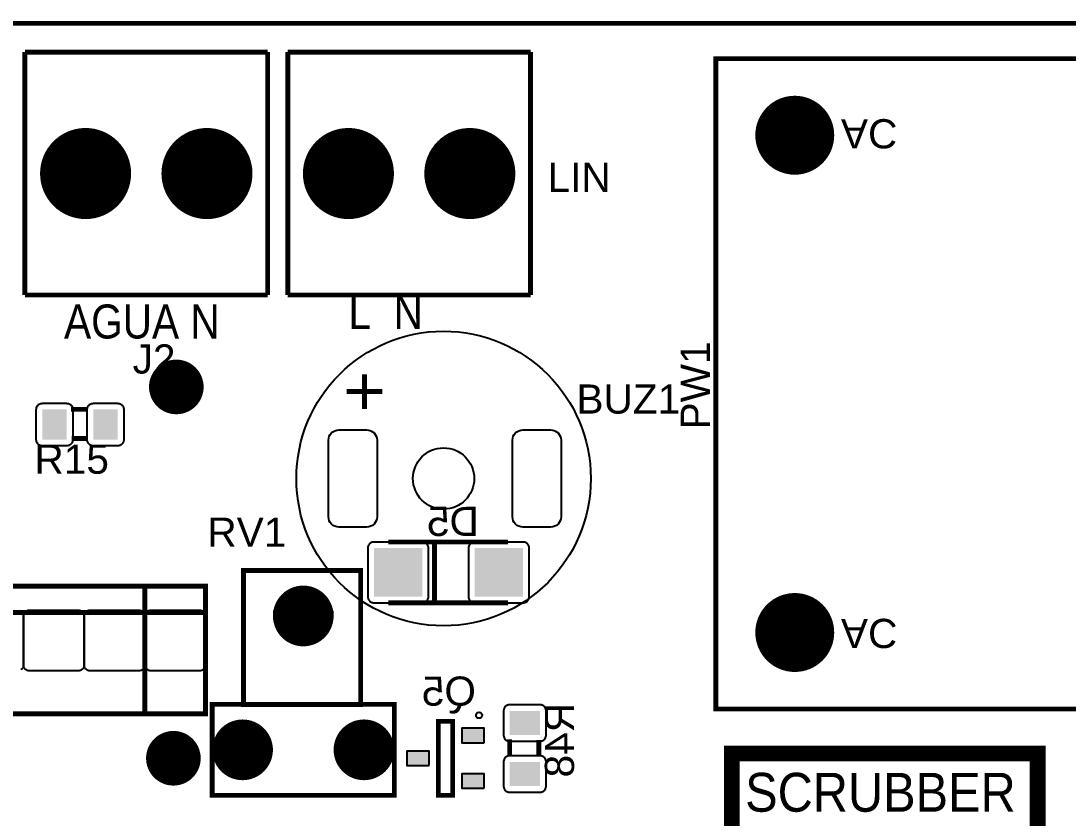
# Model space of a CAD drawing. Header units: inches. Extents: x -2.29 to 2.29, y -1.8 to 1.8.
# Drawn here: x -0.962 to 0.764, y 0.491 to 1.803 of the extents above; entities that cross this region are included whole.
import ezdxf

# ---------------------------------------------------------------- set-up
doc = ezdxf.new("R2010")
doc.units = ezdxf.units.IN
doc.layers.get('0').update_dxf_attribs({"linetype": 'CONTINUOUS'})

# ---------------------------------------------------------------- blocks, each defined once
blk = doc.blocks.new('RPAD')
blk.add_trace([(-0.5, -0.5), (-0.5, 0.5), (0.5, -0.5), (0.5, 0.5)])
blk = doc.blocks.new('EPAD')
at = {"const_width": 0.5}
blk.add_lwpolyline([(-0.25, 0, 1), (0.25, 0, 1)], format="xyb", close=True, dxfattribs=at)

msp = doc.modelspace()

# ---------------------------------------------------------------- linework, layer by layer
for points, const_width in [([(-2.288843, -1.799429), (2.288843, -1.799429), (2.288843, 1.799429), (-2.288843, 1.799429), (-2.288843, -1.799429)], 0.008), ([(-2.288843, -1.799429), (2.288843, -1.799429), (2.288843, 1.799429), (-2.288843, 1.799429), (-2.288843, -1.799429)], 0.008), ([(-2.288843, -1.799429), (2.288843, -1.799429), (2.288843, 1.799429), (-2.288843, 1.799429), (-2.288843, -1.799429)], 0.008), ([(-0.955043, 1.752165), (-0.955043, 1.352165)], 0.008), ([(-0.955043, 1.752165), (-0.555043, 1.752165)], 0.008), ([(-0.955043, 1.752165), (-0.955043, 1.352165)], 0.008), ([(-0.955043, 1.752165), (-0.555043, 1.752165)], 0.008), ([(-0.955043, 1.752165), (-0.955043, 1.352165)], 0.008), ([(-0.955043, 1.752165), (-0.555043, 1.752165)], 0.008), ([(-0.555043, 1.752165), (-0.555043, 1.352165)], 0.008), ([(-0.555043, 1.752165), (-0.555043, 1.352165)], 0.008), ([(-0.555043, 1.752165), (-0.555043, 1.352165)], 0.008), ([(-0.521972, 1.752165), (-0.521972, 1.352165)], 0.008), ([(-0.521972, 1.752165), (-0.121972, 1.752165)], 0.008), ([(-0.521972, 1.752165), (-0.521972, 1.352165)], 0.008), ([(-0.521972, 1.752165), (-0.121972, 1.752165)], 0.008), ([(-0.521972, 1.752165), (-0.521972, 1.352165)], 0.008), ([(-0.521972, 1.752165), (-0.121972, 1.752165)], 0.008), ([(-0.121972, 1.752165), (-0.121972, 1.352165)], 0.008), ([(-0.121972, 1.752165), (-0.121972, 1.352165)], 0.008), ([(-0.121972, 1.752165), (-0.121972, 1.352165)], 0.008), ([(0.183465, 0.670358), (2.246457, 0.670358), (2.246457, 1.741224), (0.183465, 1.741224), (0.183465, 0.670358)], 0.008), ([(0.183465, 0.670358), (2.246457, 0.670358), (2.246457, 1.741224), (0.183465, 1.741224), (0.183465, 0.670358)], 0.008), ([(0.183465, 0.670358), (2.246457, 0.670358), (2.246457, 1.741224), (0.183465, 1.741224), (0.183465, 0.670358)], 0.008), ([(-0.955043, 1.352165), (-0.555043, 1.352165)], 0.008), ([(-0.955043, 1.352165), (-0.555043, 1.352165)], 0.008), ([(-0.955043, 1.352165), (-0.555043, 1.352165)], 0.008), ([(-0.521972, 1.352165), (-0.121972, 1.352165)], 0.008), ([(-0.521972, 1.352165), (-0.121972, 1.352165)], 0.008), ([(-0.521972, 1.352165), (-0.121972, 1.352165)], 0.008), ([(-0.851224, 1.163779), (-0.879224, 1.163779)], 0.008), ([(-0.851224, 1.163779), (-0.879224, 1.163779)], 0.008), ([(-0.851224, 1.163779), (-0.879224, 1.163779)], 0.008), ([(-0.851224, 1.115779), (-0.878224, 1.115779)], 0.008), ([(-0.851224, 1.115779), (-0.878224, 1.115779)], 0.008), ([(-0.851224, 1.115779), (-0.878224, 1.115779)], 0.008), ([(-0.159118, 0.94535), (-0.356118, 0.94535)], 0.008), ([(-0.159118, 0.94535), (-0.356118, 0.94535)], 0.008), ([(-0.159118, 0.94535), (-0.356118, 0.94535)], 0.008), ([(-0.280118, 0.94535), (-0.280118, 0.84535)], 0.008), ([(-0.280118, 0.94535), (-0.280118, 0.84535)], 0.008), ([(-0.280118, 0.94535), (-0.280118, 0.84535)], 0.008), ([(-0.594791, 0.677944), (-0.401878, 0.677944), (-0.401878, 0.898417), (-0.594791, 0.898417), (-0.594791, 0.677944)], 0.008), ([(-0.594791, 0.677944), (-0.401878, 0.677944), (-0.401878, 0.898417), (-0.594791, 0.898417), (-0.594791, 0.677944)], 0.008), ([(-0.594791, 0.677944), (-0.401878, 0.677944), (-0.401878, 0.898417), (-0.594791, 0.898417), (-0.594791, 0.677944)], 0.008), ([(-2.261366, 0.662346), (-0.657366, 0.662346), (-0.657366, 0.872582), (-2.261366, 0.872582), (-2.261366, 0.662346)], 0.008), ([(-2.261366, 0.662346), (-0.657366, 0.662346), (-0.657366, 0.872582), (-2.261366, 0.872582), (-2.261366, 0.662346)], 0.008), ([(-2.261366, 0.662346), (-0.657366, 0.662346), (-0.657366, 0.872582), (-2.261366, 0.872582), (-2.261366, 0.662346)], 0.008), ([(-0.757366, 0.666283), (-0.757366, 0.868645)], 0.008), ([(-0.757366, 0.666283), (-0.757366, 0.868645)], 0.008), ([(-0.757366, 0.666283), (-0.757366, 0.868645)], 0.008), ([(-0.356118, 0.84535), (-0.159118, 0.84535)], 0.008), ([(-0.356118, 0.84535), (-0.159118, 0.84535)], 0.008), ([(-0.356118, 0.84535), (-0.159118, 0.84535)], 0.008), ([(-0.660122, 0.829275), (-2.258547, 0.829275)], 0.008), ([(-0.660122, 0.829275), (-2.258547, 0.829275)], 0.008), ([(-0.660122, 0.829275), (-2.258547, 0.829275)], 0.008), ([(-0.546366, 0.828141), (-0.446366, 0.828141)], 0.008), ([(-0.546366, 0.828141), (-0.446366, 0.828141)], 0.008), ([(-0.546366, 0.828141), (-0.446366, 0.828141)], 0.008), ([(-0.646366, 0.528141), (-0.346366, 0.528141), (-0.346366, 0.678141), (-0.646366, 0.678141), (-0.646366, 0.528141)], 0.008), ([(-0.646366, 0.528141), (-0.346366, 0.528141), (-0.346366, 0.678141), (-0.646366, 0.678141), (-0.646366, 0.528141)], 0.008), ([(-0.646366, 0.528141), (-0.346366, 0.528141), (-0.346366, 0.678141), (-0.646366, 0.678141), (-0.646366, 0.528141)], 0.008), ([(-0.250137, 0.528133), (-0.273759, 0.528133), (-0.273759, 0.65018), (-0.250137, 0.65018), (-0.250137, 0.528133)], 0.007874), ([(-0.250137, 0.528133), (-0.273759, 0.528133), (-0.273759, 0.65018), (-0.250137, 0.65018), (-0.250137, 0.528133)], 0.007874), ([(-0.250137, 0.528133), (-0.273759, 0.528133), (-0.273759, 0.65018), (-0.250137, 0.65018), (-0.250137, 0.528133)], 0.007874), ([(-0.156374, 0.592338), (-0.156374, 0.620338)], 0.008), ([(-0.156374, 0.592338), (-0.156374, 0.620338)], 0.008), ([(-0.156374, 0.592338), (-0.156374, 0.620338)], 0.008), ([(-0.108374, 0.592338), (-0.108374, 0.619338)], 0.008), ([(-0.108374, 0.592338), (-0.108374, 0.619338)], 0.008), ([(-0.108374, 0.592338), (-0.108374, 0.619338)], 0.008), ([(0.209634, 0.194267), (0.713634, 0.194267), (0.713634, 0.597267), (0.209634, 0.597267), (0.209634, 0.194267)], 0.026), ([(0.209634, 0.194267), (0.713634, 0.194267), (0.713634, 0.597267), (0.209634, 0.597267), (0.209634, 0.194267)], 0.026), ([(0.209634, 0.194267), (0.713634, 0.194267), (0.713634, 0.597267), (0.209634, 0.597267), (0.209634, 0.194267)], 0.026)]:
    msp.add_lwpolyline(points, dxfattribs=dict(const_width=const_width))
for points in [[(-0.886224, 1.103779), (-0.926224, 1.103779), (-0.927263, 1.103829), (-0.928269, 1.103978), (-0.929235, 1.10422), (-0.930159, 1.10455), (-0.931036, 1.104965), (-0.93186, 1.10546), (-0.932628, 1.106029), (-0.933333, 1.106669), (-0.933974, 1.107376), (-0.934543, 1.108143), (-0.935037, 1.108967), (-0.935452, 1.109843), (-0.935783, 1.110767), (-0.936025, 1.111734), (-0.936174, 1.112739), (-0.936224, 1.113779), (-0.936224, 1.163779), (-0.936174, 1.164818), (-0.936025, 1.165823), (-0.935783, 1.16679), (-0.935452, 1.167714), (-0.935037, 1.168591), (-0.934543, 1.169415), (-0.933974, 1.170182), (-0.933333, 1.170888), (-0.932628, 1.171528), (-0.93186, 1.172098), (-0.931036, 1.172593), (-0.930159, 1.173007), (-0.929235, 1.173338), (-0.928269, 1.17358), (-0.927263, 1.173728), (-0.926224, 1.173779), (-0.886224, 1.173779), (-0.885185, 1.173728), (-0.88418, 1.17358), (-0.883213, 1.173338), (-0.882289, 1.173007), (-0.881412, 1.172593), (-0.880588, 1.172098), (-0.87982, 1.171528), (-0.879115, 1.170888), (-0.878474, 1.170182), (-0.877905, 1.169415), (-0.877411, 1.168591), (-0.876996, 1.167714), (-0.876665, 1.16679), (-0.876423, 1.165823), (-0.876274, 1.164818), (-0.876224, 1.163779), (-0.876224, 1.113779), (-0.876274, 1.112739), (-0.876423, 1.111734), (-0.876665, 1.110767), (-0.876996, 1.109843), (-0.877411, 1.108967), (-0.877905, 1.108143), (-0.878474, 1.107376), (-0.879115, 1.106669), (-0.87982, 1.106029), (-0.880588, 1.10546), (-0.881412, 1.104965), (-0.882289, 1.10455), (-0.883213, 1.10422), (-0.88418, 1.103978), (-0.885185, 1.103829), (-0.886224, 1.103779)], [(-0.802224, 1.103779), (-0.842224, 1.103779), (-0.843263, 1.103829), (-0.844269, 1.103978), (-0.845235, 1.10422), (-0.846159, 1.10455), (-0.847036, 1.104965), (-0.84786, 1.10546), (-0.848628, 1.106029), (-0.849333, 1.106669), (-0.849974, 1.107376), (-0.850543, 1.108143), (-0.851037, 1.108967), (-0.851452, 1.109843), (-0.851783, 1.110767), (-0.852025, 1.111734), (-0.852174, 1.112739), (-0.852224, 1.113779), (-0.852224, 1.163779), (-0.852174, 1.164818), (-0.852025, 1.165823), (-0.851783, 1.16679), (-0.851452, 1.167714), (-0.851037, 1.168591), (-0.850543, 1.169415), (-0.849974, 1.170182), (-0.849333, 1.170888), (-0.848628, 1.171528), (-0.84786, 1.172098), (-0.847036, 1.172593), (-0.846159, 1.173007), (-0.845235, 1.173338), (-0.844269, 1.17358), (-0.843263, 1.173728), (-0.842224, 1.173779), (-0.802224, 1.173779), (-0.801185, 1.173728), (-0.80018, 1.17358), (-0.799213, 1.173338), (-0.798289, 1.173007), (-0.797412, 1.172593), (-0.796588, 1.172098), (-0.79582, 1.171528), (-0.795115, 1.170888), (-0.794474, 1.170182), (-0.793905, 1.169415), (-0.793411, 1.168591), (-0.792996, 1.167714), (-0.792665, 1.16679), (-0.792423, 1.165823), (-0.792274, 1.164818), (-0.792224, 1.163779), (-0.792224, 1.113779), (-0.792274, 1.112739), (-0.792423, 1.111734), (-0.792665, 1.110767), (-0.792996, 1.109843), (-0.793411, 1.108967), (-0.793905, 1.108143), (-0.794474, 1.107376), (-0.795115, 1.106669), (-0.79582, 1.106029), (-0.796588, 1.10546), (-0.797412, 1.104965), (-0.798289, 1.10455), (-0.799213, 1.10422), (-0.80018, 1.103978), (-0.801185, 1.103829), (-0.802224, 1.103779)], [(-0.437826, 1.129917), (-0.391826, 1.129917), (-0.38835, 1.129578), (-0.385136, 1.128605), (-0.382245, 1.127059), (-0.379741, 1.125002), (-0.377684, 1.122498), (-0.376138, 1.119607), (-0.375165, 1.116393), (-0.374826, 1.112917), (-0.374826, 0.986917), (-0.375165, 0.983441), (-0.376138, 0.980226), (-0.377684, 0.977335), (-0.379741, 0.974831), (-0.382245, 0.972774), (-0.385136, 0.971228), (-0.38835, 0.970255), (-0.391826, 0.969917), (-0.437826, 0.969917), (-0.441302, 0.970255), (-0.444517, 0.971228), (-0.447407, 0.972774), (-0.449912, 0.974831), (-0.451969, 0.977335), (-0.453515, 0.980226), (-0.454488, 0.983441), (-0.454826, 0.986917), (-0.454826, 1.112917), (-0.454488, 1.116393), (-0.453515, 1.119607), (-0.451969, 1.122498), (-0.449912, 1.125002), (-0.447407, 1.127059), (-0.444517, 1.128605), (-0.441302, 1.129578), (-0.437826, 1.129917)], [(-0.134677, 1.129917), (-0.088677, 1.129917), (-0.085201, 1.129578), (-0.081987, 1.128605), (-0.079096, 1.127059), (-0.076591, 1.125002), (-0.074534, 1.122498), (-0.072988, 1.119607), (-0.072015, 1.116393), (-0.071677, 1.112917), (-0.071677, 0.986917), (-0.072015, 0.983441), (-0.072988, 0.980226), (-0.074534, 0.977335), (-0.076591, 0.974831), (-0.079096, 0.972774), (-0.081987, 0.971228), (-0.085201, 0.970255), (-0.088677, 0.969917), (-0.134677, 0.969917), (-0.138153, 0.970255), (-0.141367, 0.971228), (-0.144258, 0.972774), (-0.146763, 0.974831), (-0.148819, 0.977335), (-0.150365, 0.980226), (-0.151339, 0.983441), (-0.151677, 0.986917), (-0.151677, 1.112917), (-0.151339, 1.116393), (-0.150365, 1.119607), (-0.148819, 1.122498), (-0.146763, 1.125002), (-0.144258, 1.127059), (-0.141367, 1.128605), (-0.138153, 1.129578), (-0.134677, 1.129917)], [(-0.300118, 0.94535), (-0.380118, 0.94535), (-0.381157, 0.945299), (-0.382162, 0.945151), (-0.383129, 0.944909), (-0.384053, 0.944578), (-0.38493, 0.944163), (-0.385754, 0.943669), (-0.386521, 0.943099), (-0.387227, 0.942459), (-0.387867, 0.941753), (-0.388437, 0.940985), (-0.388931, 0.940161), (-0.389346, 0.939285), (-0.389677, 0.938361), (-0.389919, 0.937394), (-0.390067, 0.936389), (-0.390118, 0.93535), (-0.390118, 0.85535), (-0.390067, 0.85431), (-0.389919, 0.853305), (-0.389677, 0.852338), (-0.389346, 0.851414), (-0.388931, 0.850538), (-0.388437, 0.849714), (-0.387867, 0.848946), (-0.387227, 0.84824), (-0.386521, 0.8476), (-0.385754, 0.847031), (-0.38493, 0.846536), (-0.384053, 0.846121), (-0.383129, 0.845791), (-0.382162, 0.845548), (-0.381157, 0.8454), (-0.380118, 0.84535), (-0.300118, 0.84535), (-0.299078, 0.8454), (-0.298073, 0.845548), (-0.297106, 0.845791), (-0.296182, 0.846121), (-0.295306, 0.846536), (-0.294482, 0.847031), (-0.293714, 0.8476), (-0.293008, 0.84824), (-0.292368, 0.848946), (-0.291799, 0.849714), (-0.291304, 0.850538), (-0.290889, 0.851414), (-0.290559, 0.852338), (-0.290317, 0.853305), (-0.290168, 0.85431), (-0.290118, 0.85535), (-0.290118, 0.93535), (-0.290168, 0.936389), (-0.290317, 0.937394), (-0.290559, 0.938361), (-0.290889, 0.939285), (-0.291304, 0.940161), (-0.291799, 0.940985), (-0.292368, 0.941753), (-0.293008, 0.942459), (-0.293714, 0.943099), (-0.294482, 0.943669), (-0.295306, 0.944163), (-0.296182, 0.944578), (-0.297106, 0.944909), (-0.298073, 0.945151), (-0.299078, 0.945299), (-0.300118, 0.94535)], [(-0.134118, 0.94535), (-0.214118, 0.94535), (-0.215157, 0.945299), (-0.216162, 0.945151), (-0.217129, 0.944909), (-0.218053, 0.944578), (-0.21893, 0.944163), (-0.219754, 0.943669), (-0.220521, 0.943099), (-0.221227, 0.942459), (-0.221867, 0.941753), (-0.222437, 0.940985), (-0.222931, 0.940161), (-0.223346, 0.939285), (-0.223677, 0.938361), (-0.223919, 0.937394), (-0.224067, 0.936389), (-0.224118, 0.93535), (-0.224118, 0.85535), (-0.224067, 0.85431), (-0.223919, 0.853305), (-0.223677, 0.852338), (-0.223346, 0.851414), (-0.222931, 0.850538), (-0.222437, 0.849714), (-0.221867, 0.848946), (-0.221227, 0.84824), (-0.220521, 0.8476), (-0.219754, 0.847031), (-0.21893, 0.846536), (-0.218053, 0.846121), (-0.217129, 0.845791), (-0.216162, 0.845548), (-0.215157, 0.8454), (-0.214118, 0.84535), (-0.134118, 0.84535), (-0.133078, 0.8454), (-0.132073, 0.845548), (-0.131106, 0.845791), (-0.130182, 0.846121), (-0.129306, 0.846536), (-0.128482, 0.847031), (-0.127714, 0.8476), (-0.127008, 0.84824), (-0.126368, 0.848946), (-0.125799, 0.849714), (-0.125304, 0.850538), (-0.124889, 0.851414), (-0.124559, 0.852338), (-0.124317, 0.853305), (-0.124168, 0.85431), (-0.124118, 0.85535), (-0.124118, 0.93535), (-0.124168, 0.936389), (-0.124317, 0.937394), (-0.124559, 0.938361), (-0.124889, 0.939285), (-0.125304, 0.940161), (-0.125799, 0.940985), (-0.126368, 0.941753), (-0.127008, 0.942459), (-0.127714, 0.943099), (-0.128482, 0.943669), (-0.129306, 0.944163), (-0.130182, 0.944578), (-0.131106, 0.944909), (-0.132073, 0.945151), (-0.133078, 0.945299), (-0.134118, 0.94535)], [(-0.867366, 0.733212), (-0.947366, 0.733212), (-0.948405, 0.733262), (-0.94941, 0.733411), (-0.950377, 0.733653), (-0.951301, 0.733983), (-0.952178, 0.734398), (-0.953002, 0.734893), (-0.953769, 0.735462), (-0.954475, 0.736102), (-0.955115, 0.736809), (-0.955685, 0.737576), (-0.956179, 0.7384), (-0.956594, 0.739276), (-0.956925, 0.7402), (-0.957167, 0.741167), (-0.957315, 0.742172), (-0.957366, 0.743212), (-0.957366, 0.823212), (-0.957315, 0.824251), (-0.957167, 0.825256), (-0.956925, 0.826223), (-0.956594, 0.827147), (-0.956179, 0.828024), (-0.955685, 0.828848), (-0.955115, 0.829615), (-0.954475, 0.830321), (-0.953769, 0.830961), (-0.953002, 0.831531), (-0.952178, 0.832026), (-0.951301, 0.83244), (-0.950377, 0.832771), (-0.94941, 0.833013), (-0.948405, 0.833161), (-0.947366, 0.833212), (-0.867366, 0.833212), (-0.866326, 0.833161), (-0.865321, 0.833013), (-0.864354, 0.832771), (-0.86343, 0.83244), (-0.862554, 0.832026), (-0.86173, 0.831531), (-0.860962, 0.830961), (-0.860256, 0.830321), (-0.859616, 0.829615), (-0.859047, 0.828848), (-0.858552, 0.828024), (-0.858137, 0.827147), (-0.857807, 0.826223), (-0.857565, 0.825256), (-0.857416, 0.824251), (-0.857366, 0.823212), (-0.857366, 0.743212), (-0.857416, 0.742172), (-0.857565, 0.741167), (-0.857807, 0.7402), (-0.858137, 0.739276), (-0.858552, 0.7384), (-0.859047, 0.737576), (-0.859616, 0.736809), (-0.860256, 0.736102), (-0.860962, 0.735462), (-0.86173, 0.734893), (-0.862554, 0.734398), (-0.86343, 0.733983), (-0.864354, 0.733653), (-0.865321, 0.733411), (-0.866326, 0.733262), (-0.867366, 0.733212)], [(-0.767366, 0.733212), (-0.847366, 0.733212), (-0.848405, 0.733262), (-0.84941, 0.733411), (-0.850377, 0.733653), (-0.851301, 0.733983), (-0.852178, 0.734398), (-0.853002, 0.734893), (-0.853769, 0.735462), (-0.854475, 0.736102), (-0.855115, 0.736809), (-0.855685, 0.737576), (-0.856179, 0.7384), (-0.856594, 0.739276), (-0.856925, 0.7402), (-0.857167, 0.741167), (-0.857315, 0.742172), (-0.857366, 0.743212), (-0.857366, 0.823212), (-0.857315, 0.824251), (-0.857167, 0.825256), (-0.856925, 0.826223), (-0.856594, 0.827147), (-0.856179, 0.828024), (-0.855685, 0.828848), (-0.855115, 0.829615), (-0.854475, 0.830321), (-0.853769, 0.830961), (-0.853002, 0.831531), (-0.852178, 0.832026), (-0.851301, 0.83244), (-0.850377, 0.832771), (-0.84941, 0.833013), (-0.848405, 0.833161), (-0.847366, 0.833212), (-0.767366, 0.833212), (-0.766326, 0.833161), (-0.765321, 0.833013), (-0.764354, 0.832771), (-0.76343, 0.83244), (-0.762554, 0.832026), (-0.76173, 0.831531), (-0.760962, 0.830961), (-0.760256, 0.830321), (-0.759616, 0.829615), (-0.759047, 0.828848), (-0.758552, 0.828024), (-0.758137, 0.827147), (-0.757807, 0.826223), (-0.757565, 0.825256), (-0.757416, 0.824251), (-0.757366, 0.823212), (-0.757366, 0.743212), (-0.757416, 0.742172), (-0.757565, 0.741167), (-0.757807, 0.7402), (-0.758137, 0.739276), (-0.758552, 0.7384), (-0.759047, 0.737576), (-0.759616, 0.736809), (-0.760256, 0.736102), (-0.760962, 0.735462), (-0.76173, 0.734893), (-0.762554, 0.734398), (-0.76343, 0.733983), (-0.764354, 0.733653), (-0.765321, 0.733411), (-0.766326, 0.733262), (-0.767366, 0.733212)], [(-0.667366, 0.733212), (-0.747366, 0.733212), (-0.748405, 0.733262), (-0.74941, 0.733411), (-0.750377, 0.733653), (-0.751301, 0.733983), (-0.752178, 0.734398), (-0.753002, 0.734893), (-0.753769, 0.735462), (-0.754475, 0.736102), (-0.755115, 0.736809), (-0.755685, 0.737576), (-0.756179, 0.7384), (-0.756594, 0.739276), (-0.756925, 0.7402), (-0.757167, 0.741167), (-0.757315, 0.742172), (-0.757366, 0.743212), (-0.757366, 0.823212), (-0.757315, 0.824251), (-0.757167, 0.825256), (-0.756925, 0.826223), (-0.756594, 0.827147), (-0.756179, 0.828024), (-0.755685, 0.828848), (-0.755115, 0.829615), (-0.754475, 0.830321), (-0.753769, 0.830961), (-0.753002, 0.831531), (-0.752178, 0.832026), (-0.751301, 0.83244), (-0.750377, 0.832771), (-0.74941, 0.833013), (-0.748405, 0.833161), (-0.747366, 0.833212), (-0.667366, 0.833212), (-0.666326, 0.833161), (-0.665321, 0.833013), (-0.664354, 0.832771), (-0.66343, 0.83244), (-0.662554, 0.832026), (-0.66173, 0.831531), (-0.660962, 0.830961), (-0.660256, 0.830321), (-0.659616, 0.829615), (-0.659047, 0.828848), (-0.658552, 0.828024), (-0.658137, 0.827147), (-0.657807, 0.826223), (-0.657565, 0.825256), (-0.657416, 0.824251), (-0.657366, 0.823212), (-0.657366, 0.743212), (-0.657416, 0.742172), (-0.657565, 0.741167), (-0.657807, 0.7402), (-0.658137, 0.739276), (-0.658552, 0.7384), (-0.659047, 0.737576), (-0.659616, 0.736809), (-0.660256, 0.736102), (-0.660962, 0.735462), (-0.66173, 0.734893), (-0.662554, 0.734398), (-0.66343, 0.733983), (-0.664354, 0.733653), (-0.665321, 0.733411), (-0.666326, 0.733262), (-0.667366, 0.733212)], [(-0.096374, 0.627338), (-0.096374, 0.667338), (-0.096424, 0.668377), (-0.096572, 0.669382), (-0.096815, 0.670349), (-0.097145, 0.671273), (-0.09756, 0.67215), (-0.098055, 0.672974), (-0.098624, 0.673741), (-0.099264, 0.674447), (-0.09997, 0.675087), (-0.100738, 0.675657), (-0.101562, 0.676151), (-0.102438, 0.676566), (-0.103362, 0.676897), (-0.104329, 0.677139), (-0.105334, 0.677287), (-0.106374, 0.677338), (-0.156374, 0.677338), (-0.157413, 0.677287), (-0.158418, 0.677139), (-0.159385, 0.676897), (-0.160309, 0.676566), (-0.161185, 0.676151), (-0.162009, 0.675657), (-0.162777, 0.675087), (-0.163483, 0.674447), (-0.164123, 0.673741), (-0.164693, 0.672974), (-0.165187, 0.67215), (-0.165602, 0.671273), (-0.165933, 0.670349), (-0.166175, 0.669382), (-0.166323, 0.668377), (-0.166374, 0.667338), (-0.166374, 0.627338), (-0.166323, 0.626298), (-0.166175, 0.625293), (-0.165933, 0.624326), (-0.165602, 0.623402), (-0.165187, 0.622526), (-0.164693, 0.621702), (-0.164123, 0.620934), (-0.163483, 0.620228), (-0.162777, 0.619588), (-0.162009, 0.619019), (-0.161185, 0.618524), (-0.160309, 0.618109), (-0.159385, 0.617779), (-0.158418, 0.617537), (-0.157413, 0.617388), (-0.156374, 0.617338), (-0.106374, 0.617338), (-0.105334, 0.617388), (-0.104329, 0.617537), (-0.103362, 0.617779), (-0.102438, 0.618109), (-0.101562, 0.618524), (-0.100738, 0.619019), (-0.09997, 0.619588), (-0.099264, 0.620228), (-0.098624, 0.620934), (-0.098055, 0.621702), (-0.09756, 0.622526), (-0.097145, 0.623402), (-0.096815, 0.624326), (-0.096572, 0.625293), (-0.096424, 0.626298), (-0.096374, 0.627338)], [(-0.198173, 0.614558), (-0.198173, 0.638558), (-0.235173, 0.638558), (-0.235173, 0.614558), (-0.198173, 0.614558)], [(-0.288724, 0.577157), (-0.288724, 0.601157), (-0.325724, 0.601157), (-0.325724, 0.577157), (-0.288724, 0.577157)], [(-0.096374, 0.543338), (-0.096374, 0.583338), (-0.096424, 0.584377), (-0.096572, 0.585382), (-0.096815, 0.586349), (-0.097145, 0.587273), (-0.09756, 0.58815), (-0.098055, 0.588974), (-0.098624, 0.589741), (-0.099264, 0.590447), (-0.09997, 0.591087), (-0.100738, 0.591657), (-0.101562, 0.592151), (-0.102438, 0.592566), (-0.103362, 0.592897), (-0.104329, 0.593139), (-0.105334, 0.593287), (-0.106374, 0.593338), (-0.156374, 0.593338), (-0.157413, 0.593287), (-0.158418, 0.593139), (-0.159385, 0.592897), (-0.160309, 0.592566), (-0.161185, 0.592151), (-0.162009, 0.591657), (-0.162777, 0.591087), (-0.163483, 0.590447), (-0.164123, 0.589741), (-0.164693, 0.588974), (-0.165187, 0.58815), (-0.165602, 0.587273), (-0.165933, 0.586349), (-0.166175, 0.585382), (-0.166323, 0.584377), (-0.166374, 0.583338), (-0.166374, 0.543338), (-0.166323, 0.542298), (-0.166175, 0.541293), (-0.165933, 0.540326), (-0.165602, 0.539402), (-0.165187, 0.538526), (-0.164693, 0.537702), (-0.164123, 0.536934), (-0.163483, 0.536228), (-0.162777, 0.535588), (-0.162009, 0.535019), (-0.161185, 0.534524), (-0.160309, 0.534109), (-0.159385, 0.533779), (-0.158418, 0.533537), (-0.157413, 0.533388), (-0.156374, 0.533338), (-0.106374, 0.533338), (-0.105334, 0.533388), (-0.104329, 0.533537), (-0.103362, 0.533779), (-0.102438, 0.534109), (-0.101562, 0.534524), (-0.100738, 0.535019), (-0.09997, 0.535588), (-0.099264, 0.536228), (-0.098624, 0.536934), (-0.098055, 0.537702), (-0.09756, 0.538526), (-0.097145, 0.539402), (-0.096815, 0.540326), (-0.096572, 0.541293), (-0.096424, 0.542298), (-0.096374, 0.543338)], [(-0.198173, 0.539755), (-0.198173, 0.563755), (-0.235173, 0.563755), (-0.235173, 0.539755), (-0.198173, 0.539755)]]:
    msp.add_lwpolyline(points, close=True)
msp.add_lwpolyline([(-0.96173, 0.831531), (-0.960962, 0.830961), (-0.960256, 0.830321), (-0.959616, 0.829615), (-0.959047, 0.828848), (-0.958552, 0.828024), (-0.958137, 0.827147), (-0.957807, 0.826223), (-0.957565, 0.825256), (-0.957416, 0.824251), (-0.957366, 0.823212), (-0.957366, 0.743212), (-0.957416, 0.742172), (-0.957565, 0.741167), (-0.957807, 0.7402), (-0.958137, 0.739276), (-0.958552, 0.7384), (-0.959047, 0.737576), (-0.959616, 0.736809), (-0.960256, 0.736102), (-0.960962, 0.735462), (-0.96173, 0.734893)])
for centre, radius in [((-0.26522, 1.049917), 0.242565), ((-0.26522, 1.049917), 0.242565), ((-0.26522, 1.049917), 0.242565), ((-0.26522, 1.049917), 0.050418), ((-0.26522, 1.049917), 0.050418), ((-0.26522, 1.049917), 0.050418), ((-0.20683, 0.660023), 0.004921), ((-0.20683, 0.660023), 0.004921), ((-0.20683, 0.660023), 0.004921)]:
    msp.add_circle(centre, radius)

# ---------------------------------------------------------------- block references
for name, p, xscale, yscale in [('EPAD', (0.313386, 1.61524), 0.13, 0.13), ('EPAD', (-0.855043, 1.552165), 0.15, 0.15), ('EPAD', (-0.655043, 1.552165), 0.15, 0.15), ('EPAD', (-0.421972, 1.552165), 0.15, 0.15), ('EPAD', (-0.221972, 1.552165), 0.15, 0.15), ('EPAD', (-0.705546, 1.200765), 0.09, 0.09), ('RPAD', (-0.340118, 0.89535), 0.08, 0.08), ('RPAD', (-0.174118, 0.89535), 0.08, 0.08), ('EPAD', (-0.496366, 0.823613), 0.1, 0.1), ('EPAD', (0.313386, 0.796343), 0.13, 0.13), ('EPAD', (-0.596366, 0.603141), 0.1, 0.1), ('EPAD', (-0.396366, 0.603141), 0.1, 0.1), ('EPAD', (-0.710366, 0.589267), 0.09, 0.09)]:
    msp.add_blockref(name, p, dxfattribs=dict(xscale=xscale, yscale=yscale))
for p, xscale, yscale, rotation in [((-0.906224, 1.138779), 0.04, 0.05, 180), ((-0.822224, 1.138779), 0.04, 0.05, 180), ((-0.131374, 0.647338), 0.04, 0.05, 270), ((-0.216673, 0.626558), 0.024, 0.037, 270), ((-0.307224, 0.589157), 0.024, 0.037, 270), ((-0.131374, 0.563338), 0.04, 0.05, 270), ((-0.216673, 0.551755), 0.024, 0.037, 270)]:
    msp.add_blockref('RPAD', p, dxfattribs=dict(xscale=xscale, yscale=yscale, rotation=rotation))

# ---------------------------------------------------------------- texts
at = {"text_generation_flag": 2, "width": 1.041667}
for s, rotation, p in [('AC', -180, (0.389472, 1.641689)), ('AC', -180, (0.389472, 1.641689)), ('AC', -180, (0.389472, 1.641689)), ('AC', -180, (0.389472, 0.818854)), ('AC', -180, (0.389472, 0.818854)), ('AC', -180, (0.389472, 0.818854)), ('R48', 90, (-0.050374, 0.680338)), ('R48', 90, (-0.050374, 0.680338)), ('R48', 90, (-0.050374, 0.680338))]:
    msp.add_text(s, height=0.048, rotation=rotation, dxfattribs=at).set_placement(p)
for s, height, width, p in [('LIN', 0.048, 1.041667, (-0.093822, 1.522007)), ('LIN', 0.048, 1.041667, (-0.093822, 1.522007)), ('LIN', 0.048, 1.041667, (-0.093822, 1.522007)), ('L  N', 0.056, 0.892857, (-0.421972, 1.296251)), ('L  N', 0.056, 0.892857, (-0.421972, 1.296251)), ('L  N', 0.056, 0.892857, (-0.421972, 1.296251)), ('AGUA N', 0.056, 0.892857, (-0.890476, 1.280503)), ('AGUA N', 0.056, 0.892857, (-0.890476, 1.280503)), ('AGUA N', 0.056, 0.892857, (-0.890476, 1.280503)), ('J2', 0.048, 1.041667, (-0.777484, 1.222794)), ('J2', 0.048, 1.041667, (-0.777484, 1.222794)), ('J2', 0.048, 1.041667, (-0.777484, 1.222794)), ('+', 0.08, 1.125, (-0.430574, 1.154405)), ('+', 0.08, 1.125, (-0.430574, 1.154405)), ('+', 0.08, 1.125, (-0.430574, 1.154405)), ('BUZ1', 0.048, 1.041667, (-0.046322, 1.156813)), ('BUZ1', 0.048, 1.041667, (-0.046322, 1.156813)), ('BUZ1', 0.048, 1.041667, (-0.046322, 1.156813)), ('R15', 0.048, 1.041667, (-0.939224, 1.057779)), ('R15', 0.048, 1.041667, (-0.939224, 1.057779)), ('R15', 0.048, 1.041667, (-0.939224, 1.057779)), ('RV1', 0.048, 1.041667, (-0.654366, 0.93755)), ('RV1', 0.048, 1.041667, (-0.654366, 0.93755)), ('RV1', 0.048, 1.041667, (-0.654366, 0.93755)), ('SCRUBBER', 0.064, 0.9375, (0.231634, 0.501267)), ('SCRUBBER', 0.064, 0.9375, (0.231634, 0.501267)), ('SCRUBBER', 0.064, 0.9375, (0.231634, 0.501267))]:
    msp.add_text(s, height=height, dxfattribs=dict(width=width)).set_placement(p)
at = {"width": 1.041667}
msp.add_text('PW1', height=0.048, rotation=90, dxfattribs=at).set_placement((0.173465, 1.130791))
msp.add_text('PW1', height=0.048, rotation=90, dxfattribs=at).set_placement((0.173465, 1.130791))
msp.add_text('PW1', height=0.048, rotation=90, dxfattribs=at).set_placement((0.173465, 1.130791))
at = {"text_generation_flag": 2, "width": 1.041667}
for s, p in [('D5', (-0.207118, 0.95535)), ('D5', (-0.207118, 0.95535)), ('D5', (-0.207118, 0.95535)), ('Q5', (-0.211948, 0.675865)), ('Q5', (-0.211948, 0.675865)), ('Q5', (-0.211948, 0.675865))]:
    msp.add_text(s, height=0.048, dxfattribs=at).set_placement(p)

doc.saveas('drawing.dxf')
